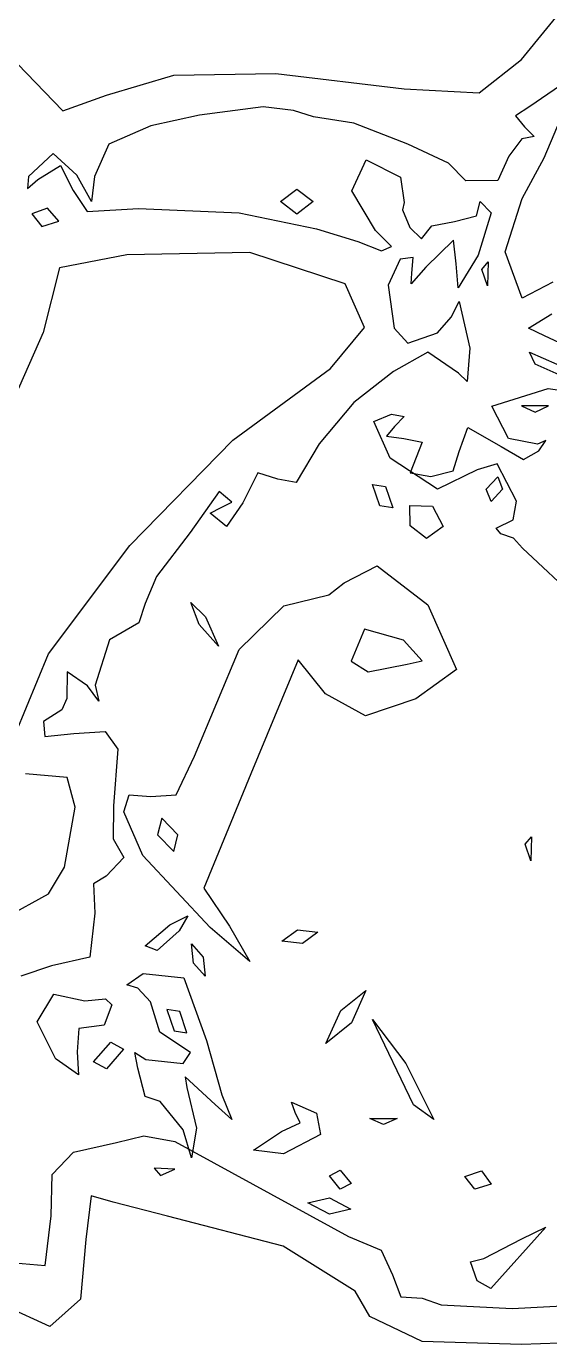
# Model space of a CAD drawing. Extents: x 46 to 171, y 41 to 252.
# Drawn here: x 104.72 to 108.91, y 207.96 to 218.51 of the extents above; entities that cross this region are included whole.
import ezdxf

# ---------------------------------------------------------------- set-up
doc = ezdxf.new("R2010")
doc.units = 0

msp = doc.modelspace()

# ---------------------------------------------------------------- linework, layer by layer
at = {"layer": 'Layer 1'}
for p, q in [((108.684193, 218.246972), (109.141032, 218.804366)), ((108.346453, 217.979162), (108.684193, 218.246972)), ((104.648793, 218.211072), (105.012151, 217.836636)), ((105.361453, 217.962022), (105.900213, 218.119882)), ((105.900213, 218.119882), (106.718033, 218.134282)), ((106.718033, 218.134282), (107.744783, 218.010762)), ((107.744783, 218.010762), (108.346453, 217.979162)), ((109.09148, 218.101117), (108.75244, 217.870657)), ((105.012151, 217.836636), (105.361453, 217.962022)), ((108.86675, 217.458887), (109.07818, 217.959067)), ((106.10606, 217.801537), (105.71596, 217.716237)), ((106.61683, 217.868537), (106.10606, 217.801537)), ((106.85785, 217.838637), (106.61683, 217.868537)), ((107.01941, 217.786937), (106.85785, 217.838637)), ((108.75244, 217.870657), (108.63698, 217.795853)), ((108.63698, 217.795853), (108.70914, 217.706927)), ((105.71596, 217.716237), (105.38104, 217.568497)), ((107.34187, 217.735537), (107.01941, 217.786937)), ((107.77481, 217.569187), (107.34187, 217.735537)), ((108.70914, 217.706927), (108.785905, 217.630627)), ((108.68774, 217.612227), (108.58437, 217.473547)), ((108.785905, 217.630627), (108.68774, 217.612227)), ((104.934867, 217.493911), (104.73706, 217.310247)), ((105.1254, 217.319247), (104.934867, 217.493911)), ((105.38104, 217.568497), (105.26457, 217.309337)), ((108.09989, 217.416797), (107.77481, 217.569187)), ((104.81226, 217.285247), (104.993034, 217.399142)), ((104.993034, 217.399142), (105.09373, 217.197947)), ((107.326581, 217.195541), (107.44153, 217.44294)), ((107.44153, 217.44294), (107.71503, 217.30359)), ((108.238949, 217.274152), (108.09989, 217.416797)), ((108.58437, 217.473547), (108.49497, 217.276617)), ((108.69077, 217.134607), (108.86675, 217.458887)), ((104.73706, 217.310247), (104.727897, 217.214482)), ((104.727897, 217.214482), (104.81226, 217.285247)), ((105.24117, 217.110477), (105.1254, 217.319247)), ((105.26457, 217.309337), (105.24117, 217.110477)), ((107.71503, 217.30359), (107.74483, 217.10236)), ((108.49497, 217.276617), (108.238949, 217.274152)), ((105.09373, 217.197947), (105.208216, 217.02926)), ((106.756168, 217.1084), (106.886198, 217.20844)), ((106.886198, 217.20844), (107.016228, 217.1084)), ((107.51473, 216.87762), (107.326581, 217.195541)), ((104.889794, 217.055654), (104.76331, 217.010143)), ((104.97916, 216.952643), (104.889794, 217.055654)), ((105.208216, 217.02926), (105.61662, 217.054027)), ((105.61662, 217.054027), (106.42382, 217.019527)), ((106.886198, 217.00837), (106.756168, 217.1084)), ((106.756168, 217.1084), (106.756168, 217.1084)), ((107.016228, 217.1084), (106.886198, 217.00837)), ((107.74483, 217.10236), (107.73193, 217.04376)), ((108.32434, 216.99556), (108.35474, 217.11018)), ((108.35474, 217.11018), (108.441004, 217.018828)), ((108.555056, 216.706188), (108.69077, 217.134607)), ((104.76331, 217.010143), (104.84401, 216.908483)), ((104.84401, 216.908483), (104.97917, 216.952583)), ((104.97917, 216.952583), (104.97916, 216.952643)), ((106.42382, 217.019527), (107.04457, 216.891497)), ((107.73193, 217.04376), (107.79183, 216.90161)), ((107.96763, 216.91416), (108.14882, 216.94956)), ((108.14882, 216.94956), (108.32434, 216.99556)), ((108.441004, 217.018828), (108.33814, 216.680747)), ((107.04457, 216.891497), (107.37477, 216.788267)), ((107.642615, 216.750386), (107.51473, 216.87762)), ((107.79183, 216.90161), (107.88313, 216.81011)), ((107.88313, 216.81011), (107.96763, 216.91416)), ((107.37477, 216.788267), (107.56323, 216.715367)), ((107.56323, 216.715367), (107.642615, 216.750386)), ((108.139217, 216.800878), (107.91843, 216.585047)), ((108.16133, 216.610047), (108.139217, 216.800878)), ((105.52338, 216.68212), (104.98413, 216.579)), ((106.509018, 216.700337), (105.52338, 216.68212)), ((107.27354, 216.45042), (106.509018, 216.700337)), ((107.71433, 216.648277), (107.61803, 216.438897)), ((107.816742, 216.661006), (107.71433, 216.648277)), ((107.80583, 216.536147), (107.816742, 216.661006)), ((108.33814, 216.680747), (108.177585, 216.418552)), ((108.68977, 216.334964), (108.555056, 216.706188)), ((104.98413, 216.579), (104.85338, 216.06)), ((107.91843, 216.585047), (107.801875, 216.450163)), ((107.801875, 216.450163), (107.80583, 216.536147)), ((108.177585, 216.418552), (108.16133, 216.610047)), ((108.366631, 216.56608), (108.366731, 216.56612)), ((108.412131, 216.43479), (108.366631, 216.56608)), ((108.366731, 216.56612), (108.419131, 216.62652)), ((108.419131, 216.62652), (108.412131, 216.43479)), ((107.428453, 216.101064), (107.27354, 216.45042)), ((107.61803, 216.438897), (107.66633, 216.095777)), ((108.93642, 216.463204), (108.68977, 216.334964)), ((108.12144, 216.184857), (108.18644, 216.309897)), ((108.18644, 216.309897), (108.27054, 215.934777)), ((108.74207, 216.094524), (108.929, 216.210314)), ((108.01308, 216.057167), (108.12144, 216.184857)), ((104.85338, 216.06), (104.50325, 215.26782)), ((107.15588, 215.77384), (107.428453, 216.101064)), ((107.66633, 216.095777), (107.77469, 215.976267)), ((107.77469, 215.976267), (108.01308, 216.057167)), ((108.86812, 216.035524), (108.74207, 216.094524)), ((109.14306, 215.904954), (108.86812, 216.035524)), ((107.934819, 215.903378), (107.65886, 215.749297)), ((108.17954, 215.734697), (107.934819, 215.903378)), ((108.27054, 215.934777), (108.251102, 215.667881)), ((108.793311, 215.8075), (108.749911, 215.9045)), ((108.749911, 215.9045), (108.966631, 215.8075)), ((109.010031, 215.7105), (108.793311, 215.8075)), ((108.793311, 215.8075), (108.793311, 215.8075)), ((106.373042, 215.200049), (107.15588, 215.77384)), ((107.65886, 215.749297), (107.34328, 215.500997)), ((108.251102, 215.667881), (108.17954, 215.734697)), ((108.4471, 215.472364), (108.898799, 215.612018)), ((108.898799, 215.612018), (109.63342, 215.509564)), ((107.34328, 215.500997), (107.06333, 215.171017)), ((108.579847, 215.212787), (108.4471, 215.472364)), ((108.90182, 215.47366), (108.6851, 215.47366)), ((108.6851, 215.47366), (108.79347, 215.42316)), ((108.79347, 215.42316), (108.90182, 215.47366)), ((108.90182, 215.47366), (108.90182, 215.47366)), ((107.502882, 215.349858), (107.64518, 215.408444)), ((107.64518, 215.408444), (107.746311, 215.389869)), ((107.746311, 215.389869), (107.66688, 215.309944)), ((107.63348, 215.056334), (107.502882, 215.349858)), ((107.66688, 215.309944), (107.603929, 215.232044)), ((108.18703, 215.109874), (108.255952, 215.299539)), ((108.255952, 215.299539), (108.52181, 215.148374)), ((105.548724, 214.355622), (106.373042, 215.200049)), ((107.06333, 215.171017), (106.881201, 214.861681)), ((107.603929, 215.232044), (107.74248, 215.211444)), ((107.74248, 215.211444), (107.890241, 215.182595)), ((107.890241, 215.182595), (107.84028, 215.059854)), ((108.81173, 215.166074), (108.579847, 215.212787)), ((108.878892, 215.197238), (108.81173, 215.166074)), ((108.82283, 215.113074), (108.878892, 215.197238)), ((108.010894, 214.808368), (107.63348, 215.056334)), ((107.84028, 215.059854), (107.79367, 214.937245)), ((108.136942, 214.9539), (108.18703, 215.109874)), ((108.52181, 215.148374), (108.702046, 215.044174)), ((108.702046, 215.044174), (108.82283, 215.113074)), ((107.9597, 214.909804), (108.136942, 214.9539)), ((108.32986, 214.962334), (108.010894, 214.808368)), ((108.49115, 215.009034), (108.32986, 214.962334)), ((108.643789, 214.71021), (108.49115, 215.009034)), ((106.57422, 214.937458), (106.45272, 214.698647)), ((106.73397, 214.886087), (106.57422, 214.937458)), ((106.881201, 214.861681), (106.73397, 214.886087)), ((107.550741, 214.67376), (107.492941, 214.84382)), ((107.492941, 214.84382), (107.595521, 214.82882)), ((107.79367, 214.937245), (107.9597, 214.909804)), ((108.403171, 214.80713), (108.494971, 214.90717)), ((108.494971, 214.90717), (108.533171, 214.80713)), ((106.263766, 214.789373), (106.03078, 214.459237)), ((106.36605, 214.703417), (106.263766, 214.789373)), ((107.595521, 214.82882), (107.653321, 214.65876)), ((108.441371, 214.7071), (108.403171, 214.80713)), ((108.403171, 214.80713), (108.403171, 214.80713)), ((108.533171, 214.80713), (108.441371, 214.7071)), ((106.19265, 214.615217), (106.27935, 214.659317)), ((106.27935, 214.659317), (106.36605, 214.703417)), ((106.45272, 214.698647), (106.32268, 214.509277)), ((107.550751, 214.67376), (107.550741, 214.67376)), ((107.653321, 214.65876), (107.550751, 214.67376)), ((107.792791, 214.51369), (107.789965, 214.675338)), ((107.789965, 214.675338), (107.971481, 214.67014)), ((107.971481, 214.67014), (108.056781, 214.50774)), ((108.61834, 214.561094), (108.643789, 214.71021)), ((106.32268, 214.509277), (106.19265, 214.615217)), ((108.48299, 214.495794), (108.61834, 214.561094)), ((106.03078, 214.459237), (105.76216, 214.109117)), ((107.925411, 214.411118), (107.792781, 214.51374)), ((107.792781, 214.51374), (107.792791, 214.51369)), ((108.056781, 214.50774), (107.925411, 214.411118)), ((108.52039, 214.449994), (108.48299, 214.495794)), ((108.62047, 214.415494), (108.52039, 214.449994)), ((108.69247, 214.334594), (108.62047, 214.415494)), ((104.897084, 213.48885), (105.548724, 214.355622)), ((109.185997, 213.873603), (108.69247, 214.334594)), ((105.76216, 214.109117), (105.67256, 213.892367)), ((107.264486, 214.05743), (107.528326, 214.192184)), ((107.528326, 214.192184), (107.934156, 213.88179)), ((107.140996, 213.96053), (107.264486, 214.05743)), ((105.67256, 213.892367), (105.61996, 213.736297)), ((106.102826, 213.72306), (106.035851, 213.899217)), ((106.035851, 213.899217), (106.155626, 213.78406)), ((106.781646, 213.87313), (107.140996, 213.96053)), ((106.155626, 213.78406), (106.259466, 213.55041)), ((106.42425, 213.523365), (106.781646, 213.87313)), ((107.934156, 213.88179), (108.164615, 213.364413)), ((105.61996, 213.736297), (105.386114, 213.601875)), ((106.259466, 213.55041), (106.102796, 213.72309)), ((106.102796, 213.72309), (106.102826, 213.72306)), ((107.427956, 213.68581), (107.320099, 213.430994)), ((107.740976, 213.59801), (107.427956, 213.68581)), ((105.386114, 213.601875), (105.27151, 213.239407)), ((107.890639, 213.434285), (107.740976, 213.59801)), ((104.63228, 212.84802), (104.897084, 213.48885)), ((106.067506, 212.67038), (106.42425, 213.523365)), ((106.897046, 213.44107), (106.518466, 212.52723)), ((107.115866, 213.16873), (106.897046, 213.44107)), ((107.320099, 213.430994), (107.456756, 213.34591)), ((107.456756, 213.34591), (107.769776, 213.40661)), ((107.769776, 213.40661), (107.890639, 213.434285)), ((107.769776, 213.40661), (107.769776, 213.40661)), ((108.164615, 213.364413), (107.839856, 213.12926)), ((105.046664, 213.34461), (105.04312, 213.132707)), ((105.20911, 213.232407), (105.046664, 213.34461)), ((105.300947, 213.110852), (105.20911, 213.232407)), ((105.27151, 213.239407), (105.300947, 213.110852)), ((107.435626, 212.99306), (107.115866, 213.16873)), ((105.04312, 213.132707), (105.00282, 213.041907)), ((107.839856, 213.12926), (107.435626, 212.99306)), ((105.00282, 213.041907), (104.857, 212.946907)), ((104.857, 212.946907), (104.868411, 212.827622)), ((104.868411, 212.827622), (105.10129, 212.850507)), ((105.10129, 212.850507), (105.352061, 212.866247)), ((105.352061, 212.866247), (105.45131, 212.725027)), ((105.45131, 212.725027), (105.41681, 212.271777)), ((105.919291, 212.361059), (106.067506, 212.67038)), ((105.04681, 212.49942), (104.711974, 212.527507)), ((106.518466, 212.52723), (106.139896, 211.61339)), ((105.11181, 212.26119), (105.04681, 212.49942)), ((105.499186, 212.22394), (105.54272, 212.360158)), ((105.54272, 212.360158), (105.716356, 212.34717)), ((105.716356, 212.34717), (105.919291, 212.361059)), ((105.02611, 211.7809), (105.11181, 212.26119)), ((105.41681, 212.271777), (105.41481, 212.008487)), ((105.65265, 211.874242), (105.499186, 212.22394)), ((105.803966, 212.17284), (105.771266, 212.03947)), ((105.932626, 212.03947), (105.803966, 212.17284)), ((105.41481, 212.008487), (105.49931, 211.858427)), ((105.771266, 212.03947), (105.899926, 211.90608)), ((105.899926, 211.90608), (105.932626, 212.03947)), ((105.932626, 212.03947), (105.932626, 212.03947)), ((108.713446, 211.96443), (108.765846, 212.02483)), ((108.765846, 212.02483), (108.758846, 211.8331)), ((108.713346, 211.9644), (108.713446, 211.96443)), ((108.758846, 211.8331), (108.713346, 211.9644)), ((104.898168, 211.567225), (105.02611, 211.7809)), ((105.49931, 211.858427), (105.35844, 211.708377)), ((106.192686, 211.2995), (105.65265, 211.874242)), ((105.35844, 211.708377), (105.257459, 211.646898)), ((104.55937, 211.38076), (104.898168, 211.567225)), ((105.257459, 211.646898), (105.26894, 211.412147)), ((106.139896, 211.61339), (106.345946, 211.30959)), ((105.26894, 211.412147), (105.227394, 211.061728)), ((105.867526, 211.31874), (106.012346, 211.392862)), ((106.012346, 211.392862), (105.943626, 211.27224)), ((105.672476, 211.15231), (105.867526, 211.31874)), ((105.943626, 211.27224), (105.766527, 211.114437)), ((106.192666, 211.29949), (106.192686, 211.2995)), ((106.509134, 211.025409), (106.192666, 211.29949)), ((106.345946, 211.30959), (106.509134, 211.025409)), ((106.764866, 211.18941), (106.892116, 211.27881)), ((106.892116, 211.27881), (107.053016, 211.260624)), ((107.053016, 211.260624), (106.932216, 211.17082)), ((105.672506, 211.15231), (105.672476, 211.15231)), ((105.766527, 211.114437), (105.672506, 211.15231)), ((106.059086, 211.01242), (106.043286, 211.16679)), ((106.043286, 211.16679), (106.135986, 211.0601)), ((106.764846, 211.18932), (106.764866, 211.18941)), ((106.932216, 211.17082), (106.764846, 211.18932)), ((105.227394, 211.061728), (104.92247, 210.992117)), ((106.135986, 211.0601), (106.151736, 210.910306)), ((104.92247, 210.992117), (104.67678, 210.909917)), ((106.059186, 211.0124), (106.059086, 211.01242)), ((106.151736, 210.910306), (106.059186, 211.0124)), ((105.524069, 210.838977), (105.654436, 210.92932)), ((105.612536, 210.8121), (105.524069, 210.838977)), ((105.654436, 210.92932), (105.980326, 210.89469)), ((105.980326, 210.89469), (106.161886, 210.39527)), ((104.805586, 210.54473), (104.938902, 210.765384)), ((104.938902, 210.765384), (105.188356, 210.71264)), ((105.188356, 210.71264), (105.353786, 210.72644)), ((105.353786, 210.72644), (105.405586, 210.68064)), ((105.715366, 210.70452), (105.612536, 210.8121)), ((107.237186, 210.63401), (107.437255, 210.793146)), ((107.437255, 210.793146), (107.322886, 210.53481)), ((105.405586, 210.68064), (105.343424, 210.517413)), ((105.789359, 210.46058), (105.715366, 210.70452)), ((105.948406, 210.62675), (105.845826, 210.64175)), ((105.845826, 210.64175), (105.903626, 210.47169)), ((106.006196, 210.45669), (105.948396, 210.62675)), ((105.948396, 210.62675), (105.948406, 210.62675)), ((107.118826, 210.37044), (107.237186, 210.63401)), ((104.957296, 210.24467), (104.805586, 210.54473)), ((105.343424, 210.517413), (105.139586, 210.49031)), ((107.322886, 210.53481), (107.118846, 210.37039)), ((107.821366, 209.87921), (107.492896, 210.56349)), ((107.492896, 210.56349), (107.759346, 210.21064)), ((105.139586, 210.49031), (105.128086, 210.30208)), ((106.034666, 210.29812), (105.789359, 210.46058)), ((105.903626, 210.47169), (106.006196, 210.45669)), ((105.128086, 210.30208), (105.138699, 210.120309)), ((105.258876, 210.22417), (105.395186, 210.379748)), ((105.499096, 210.32456), (105.361816, 210.1661)), ((105.395186, 210.379748), (105.499096, 210.32456)), ((106.161886, 210.39527), (106.286406, 209.96003)), ((107.118846, 210.37039), (107.118826, 210.37044)), ((104.957386, 210.24468), (104.957296, 210.24467)), ((105.138699, 210.120309), (104.957386, 210.24468)), ((105.361816, 210.1661), (105.258876, 210.2242)), ((105.258876, 210.2242), (105.258876, 210.22417)), ((105.612896, 210.17182), (105.589371, 210.297131)), ((105.589371, 210.297131), (105.677896, 210.24242)), ((105.677896, 210.24242), (105.975866, 210.21042)), ((105.975866, 210.21042), (106.034666, 210.29812)), ((107.759346, 210.21064), (107.983981, 209.761729)), ((105.672496, 209.94673), (105.612896, 210.17182)), ((106.230956, 209.88275), (105.992566, 210.10355)), ((105.992566, 210.10355), (106.005066, 210.01725)), ((106.005066, 210.01725), (106.081066, 209.69367)), ((105.792426, 209.90483), (105.672496, 209.94673)), ((105.976806, 209.67975), (105.792426, 209.90483)), ((106.365906, 209.76271), (106.230956, 209.88275)), ((106.286406, 209.96003), (106.365906, 209.76271)), ((106.872676, 209.81645), (106.842776, 209.90175)), ((106.842776, 209.90175), (107.04229, 209.81267)), ((107.983981, 209.761729), (107.821346, 209.87921)), ((107.821346, 209.87921), (107.821366, 209.87921)), ((106.913131, 209.735674), (106.872676, 209.81645)), ((107.04229, 209.81267), (107.076586, 209.64199)), ((107.471226, 209.77101), (107.687946, 209.77101)), ((107.579586, 209.72051), (107.471226, 209.77101)), ((107.471226, 209.77101), (107.471226, 209.77101)), ((107.687946, 209.77101), (107.579586, 209.72051)), ((106.041166, 209.45489), (105.976806, 209.67975)), ((106.081066, 209.69367), (106.041166, 209.45489)), ((106.539366, 209.51661), (106.764316, 209.66602)), ((106.764316, 209.66602), (106.913131, 209.735674)), ((105.09835, 209.499304), (105.44056, 209.577804)), ((105.44056, 209.577804), (105.66109, 209.632204)), ((105.66109, 209.632204), (105.91004, 209.585804)), ((105.91004, 209.585804), (107.29875, 208.825954)), ((107.076586, 209.64199), (106.779889, 209.485996)), ((104.927127, 209.322159), (105.09835, 209.499304)), ((106.779889, 209.485996), (106.539366, 209.51664)), ((106.539366, 209.51664), (106.539366, 209.51661)), ((105.90904, 209.36539), (105.74289, 209.37339)), ((105.74289, 209.37339), (105.79529, 209.31299)), ((105.79529, 209.31299), (105.90907, 209.36549)), ((105.90907, 209.36549), (105.90904, 209.36539)), ((107.146176, 209.31121), (107.232876, 209.35531)), ((107.232876, 209.35531), (107.319576, 209.24937)), ((108.230656, 209.30621), (108.365806, 209.35031)), ((108.365806, 209.35031), (108.440759, 209.245282)), ((104.91891, 208.991264), (104.927127, 209.322159)), ((107.232876, 209.20527), (107.146176, 209.31121)), ((107.146176, 209.31121), (107.146176, 209.31121)), ((107.319576, 209.24937), (107.232876, 209.20527)), ((108.230606, 209.3062), (108.230656, 209.30621)), ((108.311306, 209.20453), (108.230606, 209.3062)), ((108.440759, 209.245282), (108.311306, 209.20453)), ((105.238339, 209.150198), (105.196043, 208.801492)), ((105.414173, 209.101322), (105.238339, 209.150198)), ((105.848963, 208.988262), (105.414173, 209.101322)), ((106.972806, 209.09587), (107.146176, 209.13417)), ((107.146176, 209.00517), (106.972806, 209.09587)), ((106.972806, 209.09587), (106.972806, 209.09587)), ((107.146176, 209.13417), (107.319556, 209.04347)), ((107.319556, 209.04347), (107.146176, 209.00517)), ((104.869804, 208.594323), (104.91891, 208.991264)), ((106.777544, 208.748802), (105.848963, 208.988262)), ((107.29875, 208.825954), (107.56097, 208.715617)), ((108.879936, 208.90006), (108.439266, 208.40829)), ((108.687926, 208.80656), (108.879936, 208.90006)), ((105.196043, 208.801492), (105.154435, 208.324332)), ((107.353513, 208.388112), (106.777544, 208.748802)), ((108.384516, 208.64947), (108.687926, 208.80656)), ((104.62557, 208.614044), (104.869804, 208.594323)), ((107.56097, 208.715617), (107.65303, 208.517244)), ((108.276791, 208.62267), (108.384516, 208.64947)), ((108.330916, 208.47167), (108.276791, 208.62267)), ((107.65303, 208.517244), (107.717789, 208.342002)), ((108.439266, 208.40829), (108.330916, 208.47169)), ((108.330916, 208.47169), (108.330916, 208.47167)), ((105.154435, 208.324332), (104.908183, 208.104902)), ((107.400813, 208.305012), (107.353513, 208.388112)), ((107.470913, 208.185712), (107.400813, 208.305012)), ((107.717789, 208.342002), (107.8888, 208.331804)), ((107.8888, 208.331804), (108.04218, 208.277504)), ((104.908183, 208.104902), (104.559173, 208.264912)), ((108.04218, 208.277504), (108.60896, 208.248104)), ((108.60896, 208.248104), (109.11318, 208.276154)), ((107.88852, 207.985536), (107.470913, 208.185712)), ((108.685193, 207.959682), (107.88852, 207.985536)), ((108.98806, 207.972707), (108.685193, 207.959682))]:
    msp.add_line(p, q, dxfattribs=at)

doc.saveas('drawing.dxf')
